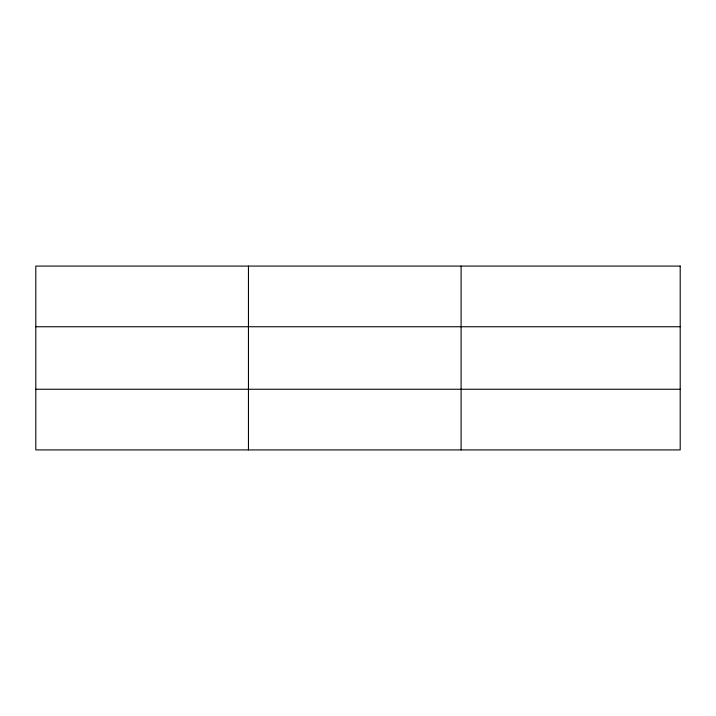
<?xml version="1.0" encoding="UTF-8"?>
<svg xmlns="http://www.w3.org/2000/svg" width="716" height="716" viewBox="0 0 716 716"><rect width="100%" height="100%" fill="white"/><g stroke="black" fill="none" stroke-linecap="round" stroke-linejoin="round"><path stroke-width="1.07" d="M248.452 266.084L248.452 449.916M461.104 266.084L461.104 449.916M35.8 326.747L680.2 326.747M35.8 389.253L680.2 389.253M680.2 266.084L680.2 449.916L35.8 449.916L35.8 266.084L680.2 266.084"/></g></svg>
